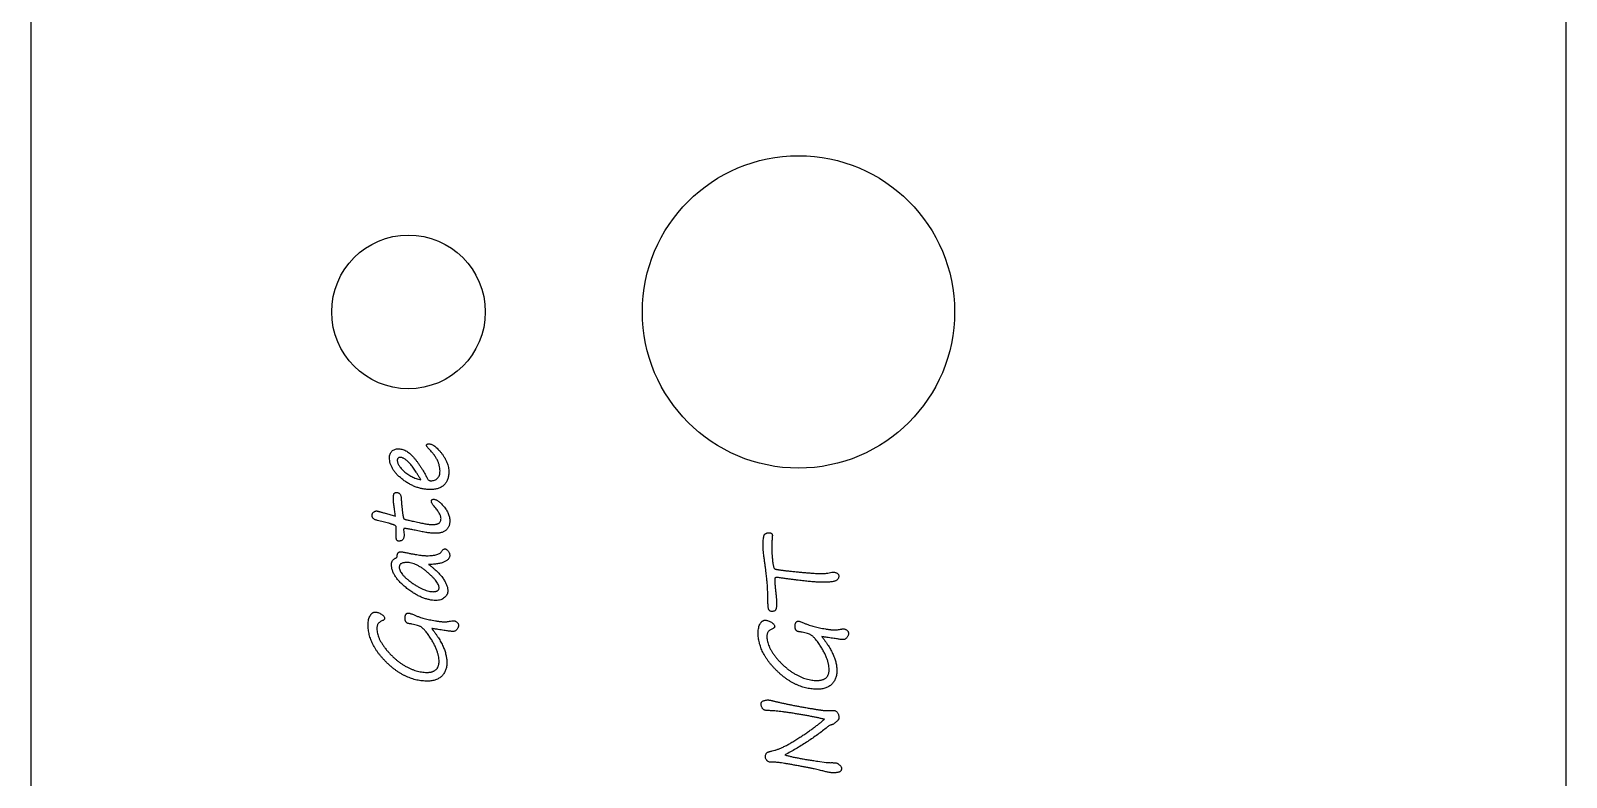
# Model space of a CAD drawing. Extents: x 261 to 321, y 70 to 327.
# Drawn here: x 261.3 to 321.3, y 160 to 189.1 of the extents above; entities that cross this region are included whole.
import ezdxf

# ---------------------------------------------------------------- set-up
doc = ezdxf.new("R2010")
doc.units = 0
doc.header["$LTSCALE"] = 2
doc.layers.get('0').update_dxf_attribs({"linetype": 'CONTINUOUS'})

msp = doc.modelspace()

# ---------------------------------------------------------------- linework, layer by layer
at = {"color": 7, "linetype": 'CONTINUOUS'}
for p, q in [((261.25, 320.199), (261.25, 76.199)), ((321.25, 76.199), (321.25, 320.199)), ((275.061, 170.289), (275.498, 170.163)), ((275.535, 169.308), (275.535, 169.719)), ((275.821, 169.638), (275.839, 169.437)), ((290.281, 160.557), (290.171, 160.555)), ((292.003, 160.596), (292.337, 160.546))]:
    msp.add_line(p, q, dxfattribs=at)
for centre, radius in [((291.25, 178.139), 6.1), ((276.01, 178.139), 3)]:
    msp.add_circle(centre, radius, dxfattribs=at)
for points, knots in [([(276.713, 172.924), (276.714, 172.933), (276.716, 172.952), (276.739, 172.975), (276.773, 172.986), (276.799, 172.987), (276.814, 172.988)], [0, 0, 0, 0, 0.213642, 0.420293, 0.671016, 1, 1, 1, 1]), ([(276.777, 172.823), (276.768, 172.833), (276.75, 172.852), (276.73, 172.879), (276.716, 172.902), (276.714, 172.917), (276.713, 172.924)], [0, 0, 0, 0, 0.345958, 0.625597, 0.839863, 1, 1, 1, 1]), ([(277.244, 171.931), (277.243, 171.968), (277.24, 172.042), (277.217, 172.153), (277.18, 172.264), (277.128, 172.376), (277.062, 172.488), (276.981, 172.6), (276.886, 172.714), (276.814, 172.786), (276.777, 172.823)], [0, 0, 0, 0, 0.106372, 0.214623, 0.327663, 0.446284, 0.571263, 0.704865, 0.847828, 1, 1, 1, 1]), ([(276.814, 172.988), (276.831, 172.986), (276.867, 172.983), (276.923, 172.966), (276.98, 172.936), (277.04, 172.896), (277.102, 172.845), (277.167, 172.782), (277.234, 172.708), (277.302, 172.625), (277.368, 172.536), (277.426, 172.444), (277.475, 172.352), (277.516, 172.259), (277.547, 172.164), (277.57, 172.07), (277.583, 171.974), (277.585, 171.91), (277.586, 171.877)], [0, 0, 0, 0, 0.036082, 0.075706, 0.119929, 0.169868, 0.22579, 0.288149, 0.357272, 0.433662, 0.512032, 0.587022, 0.65983, 0.730325, 0.79886, 0.866217, 0.93317, 1, 1, 1, 1]), ([(275.27, 172.452), (275.271, 172.477), (275.272, 172.524), (275.292, 172.591), (275.322, 172.651), (275.365, 172.702), (275.417, 172.744), (275.474, 172.775), (275.537, 172.795), (275.58, 172.797), (275.603, 172.798)], [0, 0, 0, 0, 0.136797, 0.263482, 0.386931, 0.512114, 0.636593, 0.756117, 0.875353, 1, 1, 1, 1]), ([(276.868, 171.203), (276.821, 171.204), (276.727, 171.206), (276.586, 171.225), (276.448, 171.256), (276.311, 171.299), (276.176, 171.355), (276.042, 171.423), (275.911, 171.502), (275.784, 171.593), (275.665, 171.69), (275.56, 171.792), (275.471, 171.896), (275.398, 172.002), (275.34, 172.111), (275.299, 172.223), (275.275, 172.337), (275.271, 172.414), (275.27, 172.452)], [0, 0, 0, 0, 0.064196, 0.127808, 0.191876, 0.256554, 0.322388, 0.389839, 0.459199, 0.530984, 0.601528, 0.667383, 0.729064, 0.787198, 0.842294, 0.895694, 0.947801, 1, 1, 1, 1]), ([(275.693, 172.456), (275.683, 172.456), (275.666, 172.455), (275.641, 172.45), (275.62, 172.441), (275.602, 172.429), (275.589, 172.412), (275.58, 172.392), (275.574, 172.369), (275.574, 172.353), (275.573, 172.344)], [0, 0, 0, 0, 0.149039, 0.281878, 0.39948, 0.510963, 0.62118, 0.733021, 0.860434, 1, 1, 1, 1]), ([(275.573, 172.344), (275.574, 172.328), (275.576, 172.294), (275.589, 172.244), (275.611, 172.192), (275.641, 172.139), (275.678, 172.084), (275.725, 172.028), (275.779, 171.971), (275.841, 171.912), (275.909, 171.855), (275.982, 171.802), (276.059, 171.753), (276.138, 171.708), (276.222, 171.669), (276.31, 171.633), (276.401, 171.602), (276.464, 171.585), (276.496, 171.577)], [0, 0, 0, 0, 0.038639, 0.079291, 0.122884, 0.171222, 0.223573, 0.280922, 0.343368, 0.411786, 0.48278, 0.553959, 0.625726, 0.697823, 0.771116, 0.846096, 0.921965, 1, 1, 1, 1]), ([(275.603, 172.798), (275.628, 172.797), (275.679, 172.795), (275.755, 172.779), (275.831, 172.755), (275.905, 172.721), (275.978, 172.676), (276.05, 172.622), (276.122, 172.558), (276.192, 172.485), (276.261, 172.403), (276.332, 172.316), (276.401, 172.221), (276.47, 172.12), (276.539, 172.013), (276.608, 171.899), (276.676, 171.778), (276.719, 171.694), (276.742, 171.652)], [0, 0, 0, 0, 0.045436, 0.090939, 0.13752, 0.185496, 0.235959, 0.289464, 0.345984, 0.406149, 0.469712, 0.536253, 0.605651, 0.678001, 0.753577, 0.832436, 0.914761, 1, 1, 1, 1]), ([(276.496, 171.577), (276.475, 171.612), (276.435, 171.681), (276.375, 171.781), (276.317, 171.874), (276.26, 171.96), (276.204, 172.039), (276.15, 172.111), (276.098, 172.176), (276.047, 172.235), (275.997, 172.286), (275.95, 172.332), (275.903, 172.37), (275.858, 172.4), (275.815, 172.425), (275.773, 172.443), (275.732, 172.454), (275.706, 172.455), (275.693, 172.456)], [0, 0, 0, 0, 0.100175, 0.195028, 0.284842, 0.368587, 0.447792, 0.521053, 0.589218, 0.652674, 0.710846, 0.764241, 0.812758, 0.857318, 0.897832, 0.934496, 0.968413, 1, 1, 1, 1]), ([(276.742, 171.652), (276.751, 171.636), (276.767, 171.606), (276.801, 171.571), (276.839, 171.548), (276.867, 171.546), (276.881, 171.545)], [0, 0, 0, 0, 0.2962298, 0.5522966, 0.776091, 1, 1, 1, 1]), ([(277.586, 171.877), (277.586, 171.851), (277.585, 171.8), (277.576, 171.726), (277.561, 171.656), (277.54, 171.591), (277.513, 171.531), (277.481, 171.475), (277.442, 171.424), (277.398, 171.377), (277.348, 171.337), (277.293, 171.3), (277.234, 171.27), (277.17, 171.245), (277.101, 171.227), (277.027, 171.213), (276.949, 171.205), (276.896, 171.203), (276.868, 171.203)], [0, 0, 0, 0, 0.069986, 0.136688, 0.200076, 0.26073, 0.319313, 0.37629, 0.433405, 0.490735, 0.548329, 0.60608, 0.665554, 0.726455, 0.790209, 0.856507, 0.926308, 1, 1, 1, 1]), ([(276.881, 171.545), (276.907, 171.546), (276.957, 171.547), (277.029, 171.567), (277.092, 171.597), (277.147, 171.641), (277.192, 171.696), (277.222, 171.765), (277.242, 171.844), (277.243, 171.901), (277.244, 171.931)], [0, 0, 0, 0, 0.130412, 0.250605, 0.365602, 0.479146, 0.595461, 0.71711, 0.850916, 1, 1, 1, 1]), ([(275.422, 170.855), (275.422, 170.878), (275.422, 170.92), (275.427, 170.976), (275.435, 171.018), (275.447, 171.048), (275.466, 171.068), (275.489, 171.08), (275.517, 171.088), (275.538, 171.089), (275.549, 171.089)], [0, 0, 0, 0, 0.2251427, 0.4067941, 0.5422316, 0.6395051, 0.7184457, 0.8019646, 0.893919, 1, 1, 1, 1]), ([(275.549, 171.089), (275.561, 171.088), (275.586, 171.087), (275.621, 171.076), (275.651, 171.058), (275.676, 171.032), (275.696, 170.999), (275.71, 170.96), (275.721, 170.913), (275.724, 170.879), (275.725, 170.862)], [0, 0, 0, 0, 0.119887, 0.22792, 0.333442, 0.442531, 0.558761, 0.686667, 0.833688, 1, 1, 1, 1]), ([(275.448, 170.553), (275.444, 170.582), (275.436, 170.637), (275.428, 170.717), (275.423, 170.788), (275.422, 170.834), (275.422, 170.855)], [0, 0, 0, 0, 0.289915, 0.551492, 0.788677, 1, 1, 1, 1]), ([(275.498, 170.163), (275.491, 170.23), (275.477, 170.36), (275.457, 170.49), (275.448, 170.553)], [0, 0, 0, 0, 0.515682, 1, 1, 1, 1]), ([(275.725, 170.862), (275.729, 170.814), (275.735, 170.72), (275.747, 170.583), (275.759, 170.452), (275.773, 170.347), (275.783, 170.269), (275.79, 170.218), (275.799, 170.174), (275.805, 170.138), (275.811, 170.108), (275.818, 170.086), (275.823, 170.07), (275.83, 170.058), (275.847, 170.053), (275.872, 170.043), (275.912, 170.033), (275.965, 170.019), (276.033, 170.002), (276.114, 169.984), (276.208, 169.961), (276.313, 169.938), (276.419, 169.914), (276.519, 169.894), (276.609, 169.877), (276.689, 169.861), (276.759, 169.85), (276.819, 169.842), (276.868, 169.837), (276.898, 169.836), (276.911, 169.836)], [0, 0, 0, 0, 0.074763, 0.146514, 0.215549, 0.281645, 0.31193, 0.338845, 0.36179, 0.381276, 0.396817, 0.409059, 0.417679, 0.422829, 0.430027, 0.44412, 0.465671, 0.494416, 0.530442, 0.573978, 0.624496, 0.682529, 0.741469, 0.794877, 0.842458, 0.884944, 0.92193, 0.953442, 0.979246, 1, 1, 1, 1]), ([(276.903, 170.736), (276.903, 170.749), (276.905, 170.773), (276.925, 170.804), (276.959, 170.821), (276.984, 170.822), (276.998, 170.823)], [0, 0, 0, 0, 0.26122, 0.482684, 0.715392, 1, 1, 1, 1]), ([(277.013, 170.552), (276.997, 170.571), (276.967, 170.604), (276.932, 170.654), (276.908, 170.697), (276.904, 170.724), (276.903, 170.736)], [0, 0, 0, 0, 0.3398542, 0.6154996, 0.8334314, 1, 1, 1, 1]), ([(276.998, 170.823), (277.011, 170.822), (277.039, 170.82), (277.081, 170.806), (277.126, 170.784), (277.173, 170.753), (277.223, 170.714), (277.275, 170.666), (277.33, 170.609), (277.387, 170.546), (277.442, 170.478), (277.49, 170.408), (277.532, 170.338), (277.565, 170.267), (277.592, 170.195), (277.61, 170.123), (277.622, 170.051), (277.623, 170.002), (277.624, 169.978)], [0, 0, 0, 0, 0.035236, 0.074191, 0.11859, 0.168511, 0.224899, 0.288787, 0.359367, 0.437184, 0.516863, 0.592848, 0.665418, 0.735948, 0.803803, 0.869602, 0.935152, 1, 1, 1, 1]), ([(277.282, 170.07), (277.281, 170.085), (277.28, 170.118), (277.266, 170.168), (277.244, 170.221), (277.215, 170.28), (277.176, 170.342), (277.13, 170.409), (277.074, 170.48), (277.034, 170.527), (277.013, 170.552)], [0, 0, 0, 0, 0.081637, 0.172035, 0.275365, 0.391053, 0.52089, 0.665867, 0.825335, 1, 1, 1, 1]), ([(274.586, 170.185), (274.587, 170.199), (274.588, 170.225), (274.6, 170.262), (274.62, 170.294), (274.648, 170.32), (274.678, 170.34), (274.707, 170.356), (274.736, 170.365), (274.756, 170.367), (274.765, 170.367)], [0, 0, 0, 0, 0.146324, 0.279107, 0.410831, 0.545131, 0.677377, 0.796277, 0.902377, 1, 1, 1, 1]), ([(274.8, 169.996), (274.783, 170.001), (274.752, 170.009), (274.708, 170.025), (274.671, 170.044), (274.64, 170.066), (274.616, 170.091), (274.599, 170.12), (274.588, 170.152), (274.587, 170.174), (274.586, 170.185)], [0, 0, 0, 0, 0.168311, 0.31708, 0.451327, 0.57176, 0.681311, 0.78588, 0.890449, 1, 1, 1, 1]), ([(274.765, 170.367), (274.768, 170.367), (274.778, 170.366), (274.797, 170.362), (274.823, 170.355), (274.856, 170.348), (274.897, 170.335), (274.945, 170.323), (275.001, 170.307), (275.04, 170.295), (275.061, 170.289)], [0, 0, 0, 0, 0.0369175, 0.0979321, 0.1836988, 0.2971165, 0.4335492, 0.5976057, 0.7865911, 1, 1, 1, 1]), ([(275.535, 169.719), (275.535, 169.726), (275.534, 169.739), (275.527, 169.759), (275.513, 169.777), (275.5, 169.792), (275.483, 169.803), (275.465, 169.812), (275.441, 169.822), (275.411, 169.834), (275.375, 169.845), (275.334, 169.858), (275.288, 169.873), (275.182, 169.902), (275.019, 169.946), (274.873, 169.98), (274.8, 169.996)], [0, 0, 0, 0, 0.024957, 0.050556, 0.077252, 0.10612, 0.124519, 0.149952, 0.181929, 0.220922, 0.267029, 0.319826, 0.380018, 0.446709, 0.725746, 1, 1, 1, 1]), ([(276.911, 169.836), (276.929, 169.836), (276.963, 169.837), (277.012, 169.839), (277.056, 169.843), (277.096, 169.85), (277.131, 169.857), (277.161, 169.868), (277.187, 169.879), (277.215, 169.897), (277.242, 169.926), (277.266, 169.968), (277.28, 170.017), (277.281, 170.052), (277.282, 170.07)], [0, 0, 0, 0, 0.105852, 0.202386, 0.291075, 0.369751, 0.44079, 0.502887, 0.55865, 0.607896, 0.70019, 0.792365, 0.890243, 1, 1, 1, 1]), ([(277.624, 169.978), (277.624, 169.959), (277.623, 169.921), (277.616, 169.865), (277.604, 169.814), (277.588, 169.767), (277.568, 169.723), (277.542, 169.683), (277.513, 169.646), (277.478, 169.614), (277.439, 169.585), (277.395, 169.561), (277.346, 169.54), (277.294, 169.523), (277.236, 169.51), (277.174, 169.501), (277.108, 169.495), (277.062, 169.494), (277.038, 169.494)], [0, 0, 0, 0, 0.067581, 0.13078, 0.191004, 0.248595, 0.303522, 0.357824, 0.411622, 0.465675, 0.521339, 0.578447, 0.638632, 0.702479, 0.769656, 0.841427, 0.918125, 1, 1, 1, 1]), ([(275.646, 169.19), (275.637, 169.19), (275.621, 169.191), (275.598, 169.196), (275.579, 169.206), (275.563, 169.219), (275.55, 169.236), (275.542, 169.257), (275.536, 169.281), (275.536, 169.298), (275.535, 169.308)], [0, 0, 0, 0, 0.141778, 0.264192, 0.379207, 0.488697, 0.598659, 0.716864, 0.851807, 1, 1, 1, 1]), ([(275.839, 169.437), (275.839, 169.418), (275.838, 169.381), (275.829, 169.331), (275.814, 169.288), (275.793, 169.251), (275.765, 169.224), (275.731, 169.203), (275.69, 169.193), (275.661, 169.191), (275.646, 169.19)], [0, 0, 0, 0, 0.1610846, 0.3042322, 0.4296301, 0.5434012, 0.6501244, 0.7579246, 0.8734232, 1, 1, 1, 1]), ([(275.852, 169.684), (275.847, 169.683), (275.838, 169.682), (275.827, 169.672), (275.822, 169.656), (275.821, 169.644), (275.821, 169.638)], [0, 0, 0, 0, 0.222352, 0.423195, 0.677559, 1, 1, 1, 1]), ([(276.382, 169.59), (276.347, 169.597), (276.281, 169.611), (276.187, 169.63), (276.104, 169.646), (276.032, 169.66), (275.972, 169.67), (275.922, 169.677), (275.883, 169.683), (275.861, 169.684), (275.852, 169.684)], [0, 0, 0, 0, 0.199022, 0.376452, 0.533379, 0.668939, 0.782752, 0.876143, 0.948224, 1, 1, 1, 1]), ([(277.038, 169.494), (277.019, 169.494), (276.979, 169.495), (276.915, 169.5), (276.844, 169.508), (276.765, 169.518), (276.68, 169.531), (276.587, 169.548), (276.487, 169.568), (276.418, 169.582), (276.382, 169.59)], [0, 0, 0, 0, 0.0849776, 0.1817382, 0.2896525, 0.40876, 0.5389978, 0.6806992, 0.8346481, 1, 1, 1, 1]), ([(289.864, 169.062), (289.865, 169.099), (289.866, 169.171), (289.876, 169.259), (289.885, 169.324), (289.893, 169.364), (289.899, 169.397), (289.906, 169.424), (289.917, 169.445), (289.933, 169.464), (289.956, 169.48), (289.983, 169.494), (290.011, 169.504), (290.036, 169.513), (290.059, 169.518), (290.072, 169.519), (290.078, 169.519)], [0, 0, 0, 0, 0.194533, 0.38066, 0.465798, 0.537782, 0.596101, 0.641517, 0.681042, 0.72311, 0.770734, 0.825605, 0.880249, 0.928258, 0.967617, 1, 1, 1, 1]), ([(290.078, 169.519), (290.09, 169.519), (290.112, 169.518), (290.143, 169.513), (290.169, 169.506), (290.19, 169.495), (290.208, 169.481), (290.219, 169.463), (290.227, 169.442), (290.227, 169.427), (290.228, 169.419)], [0, 0, 0, 0, 0.171863, 0.322045, 0.455518, 0.570016, 0.677301, 0.778161, 0.883053, 1, 1, 1, 1]), ([(290.215, 169.239), (290.214, 169.217), (290.211, 169.172), (290.208, 169.098), (290.206, 169.014), (290.206, 168.955), (290.206, 168.924)], [0, 0, 0, 0, 0.201799, 0.43535, 0.700764, 1, 1, 1, 1]), ([(290.228, 169.419), (290.228, 169.407), (290.228, 169.381), (290.225, 169.339), (290.221, 169.291), (290.217, 169.257), (290.215, 169.239)], [0, 0, 0, 0, 0.200114, 0.433372, 0.700053, 1, 1, 1, 1]), ([(275.517, 168.53), (275.525, 168.535), (275.541, 168.543), (275.56, 168.563), (275.572, 168.586), (275.573, 168.603), (275.573, 168.612)], [0, 0, 0, 0, 0.273867, 0.515582, 0.75118, 1, 1, 1, 1]), ([(275.573, 168.612), (275.574, 168.625), (275.574, 168.648), (275.58, 168.681), (275.59, 168.71), (275.604, 168.733), (275.623, 168.751), (275.645, 168.764), (275.671, 168.771), (275.691, 168.772), (275.7, 168.772)], [0, 0, 0, 0, 0.160348, 0.302469, 0.429534, 0.543798, 0.649877, 0.755835, 0.872477, 1, 1, 1, 1]), ([(275.7, 168.772), (275.712, 168.772), (275.737, 168.772), (275.778, 168.766), (275.824, 168.76), (275.857, 168.752), (275.874, 168.749)], [0, 0, 0, 0, 0.195906, 0.430388, 0.696789, 1, 1, 1, 1]), ([(275.874, 168.749), (275.923, 168.738), (276.016, 168.719), (276.15, 168.694), (276.273, 168.67), (276.384, 168.653), (276.485, 168.638), (276.575, 168.629), (276.653, 168.621), (276.702, 168.621), (276.725, 168.621)], [0, 0, 0, 0, 0.172448, 0.330978, 0.476005, 0.607195, 0.725503, 0.830139, 0.921416, 1, 1, 1, 1]), ([(276.725, 168.621), (276.764, 168.621), (276.838, 168.622), (276.944, 168.63), (277.037, 168.644), (277.118, 168.663), (277.187, 168.688), (277.243, 168.718), (277.288, 168.755), (277.308, 168.786), (277.318, 168.8)], [0, 0, 0, 0, 0.182323, 0.346683, 0.491975, 0.6208, 0.732636, 0.831523, 0.918988, 1, 1, 1, 1]), ([(277.624, 168.634), (277.623, 168.621), (277.622, 168.596), (277.611, 168.559), (277.594, 168.524), (277.571, 168.491), (277.54, 168.46), (277.503, 168.431), (277.458, 168.404), (277.408, 168.378), (277.352, 168.354), (277.289, 168.334), (277.221, 168.317), (277.147, 168.303), (277.068, 168.292), (276.983, 168.285), (276.892, 168.28), (276.83, 168.279), (276.798, 168.279)], [0, 0, 0, 0, 0.03905, 0.076934, 0.11606, 0.157019, 0.201266, 0.250126, 0.302543, 0.360688, 0.423307, 0.490354, 0.562403, 0.639129, 0.720662, 0.808497, 0.90157, 1, 1, 1, 1]), ([(277.318, 168.8), (277.326, 168.813), (277.341, 168.837), (277.369, 168.865), (277.401, 168.883), (277.425, 168.885), (277.436, 168.886)], [0, 0, 0, 0, 0.295255, 0.549823, 0.776626, 1, 1, 1, 1]), ([(277.436, 168.886), (277.447, 168.885), (277.469, 168.883), (277.501, 168.865), (277.532, 168.837), (277.562, 168.8), (277.588, 168.759), (277.61, 168.717), (277.621, 168.675), (277.623, 168.647), (277.624, 168.634)], [0, 0, 0, 0, 0.09435, 0.197183, 0.320351, 0.466191, 0.616144, 0.752724, 0.880025, 1, 1, 1, 1]), ([(289.9, 168.586), (289.894, 168.628), (289.884, 168.709), (289.872, 168.829), (289.866, 168.946), (289.865, 169.024), (289.864, 169.062)], [0, 0, 0, 0, 0.260767, 0.514404, 0.759855, 1, 1, 1, 1]), ([(290.206, 168.924), (290.206, 168.888), (290.207, 168.812), (290.213, 168.693), (290.223, 168.564), (290.232, 168.451), (290.242, 168.36), (290.251, 168.3), (290.26, 168.247), (290.273, 168.203), (290.284, 168.165), (290.297, 168.136), (290.312, 168.115), (290.327, 168.103), (290.342, 168.098), (290.358, 168.093), (290.379, 168.089), (290.405, 168.084), (290.436, 168.078), (290.472, 168.073), (290.513, 168.066), (290.559, 168.061), (290.61, 168.053), (290.667, 168.046), (290.728, 168.039), (290.795, 168.032), (290.866, 168.023), (290.943, 168.015), (291.024, 168.006), (291.138, 167.994), (291.279, 167.98), (291.44, 167.965), (291.591, 167.953), (291.729, 167.943), (291.857, 167.934), (291.972, 167.929), (292.077, 167.925), (292.143, 167.925), (292.174, 167.924)], [0, 0, 0, 0, 0.04003, 0.084057, 0.132127, 0.184451, 0.210121, 0.233011, 0.252721, 0.269791, 0.284118, 0.295823, 0.305104, 0.312493, 0.31674, 0.322933, 0.330828, 0.340663, 0.352308, 0.365868, 0.381234, 0.398528, 0.417624, 0.438681, 0.461704, 0.4865, 0.513069, 0.541604, 0.572131, 0.604408, 0.66872, 0.729007, 0.784837, 0.836433, 0.883595, 0.926743, 0.965471, 1, 1, 1, 1]), ([(275.346, 168.28), (275.346, 168.294), (275.348, 168.32), (275.355, 168.359), (275.369, 168.394), (275.388, 168.428), (275.412, 168.458), (275.442, 168.485), (275.477, 168.51), (275.503, 168.523), (275.517, 168.53)], [0, 0, 0, 0, 0.127645, 0.248143, 0.364983, 0.481472, 0.60221, 0.726216, 0.858781, 1, 1, 1, 1]), ([(277.085, 166.874), (277.04, 166.875), (276.95, 166.878), (276.814, 166.902), (276.676, 166.939), (276.535, 166.99), (276.392, 167.057), (276.247, 167.138), (276.099, 167.234), (275.952, 167.342), (275.812, 167.457), (275.689, 167.575), (275.583, 167.691), (275.497, 167.809), (275.43, 167.926), (275.381, 168.044), (275.351, 168.162), (275.348, 168.241), (275.346, 168.28)], [0, 0, 0, 0, 0.0554179, 0.1125216, 0.1718479, 0.2339015, 0.2995551, 0.3687817, 0.4420352, 0.5198107, 0.5966753, 0.6674417, 0.7327037, 0.7930424, 0.8490262, 0.9013256, 0.9514177, 1, 1, 1, 1]), ([(275.937, 168.355), (275.915, 168.354), (275.872, 168.353), (275.813, 168.344), (275.763, 168.331), (275.722, 168.311), (275.689, 168.284), (275.665, 168.251), (275.652, 168.211), (275.65, 168.183), (275.649, 168.169)], [0, 0, 0, 0, 0.174836, 0.326738, 0.460592, 0.577077, 0.68262, 0.78379, 0.887481, 1, 1, 1, 1]), ([(275.649, 168.169), (275.651, 168.147), (275.654, 168.1), (275.68, 168.03), (275.72, 167.957), (275.775, 167.882), (275.846, 167.805), (275.932, 167.726), (276.034, 167.643), (276.148, 167.56), (276.266, 167.481), (276.383, 167.411), (276.495, 167.351), (276.601, 167.302), (276.701, 167.264), (276.797, 167.236), (276.888, 167.219), (276.947, 167.217), (276.975, 167.215)], [0, 0, 0, 0, 0.0388949, 0.0815488, 0.1289303, 0.1827486, 0.2433124, 0.3116546, 0.3874054, 0.4715821, 0.556924, 0.6358438, 0.7093001, 0.7772187, 0.8395573, 0.8973183, 0.9505731, 1, 1, 1, 1]), ([(277.206, 167.366), (277.205, 167.385), (277.201, 167.426), (277.179, 167.489), (277.143, 167.556), (277.094, 167.63), (277.029, 167.707), (276.953, 167.791), (276.861, 167.879), (276.759, 167.97), (276.652, 168.059), (276.543, 168.137), (276.437, 168.204), (276.333, 168.259), (276.231, 168.302), (276.131, 168.331), (276.034, 168.351), (275.969, 168.354), (275.937, 168.355)], [0, 0, 0, 0, 0.033874, 0.072626, 0.117569, 0.169328, 0.22855, 0.295462, 0.370237, 0.453309, 0.537413, 0.616415, 0.690345, 0.759569, 0.824397, 0.885432, 0.94387, 1, 1, 1, 1]), ([(276.798, 168.279), (276.828, 168.256), (276.888, 168.212), (276.972, 168.143), (277.052, 168.076), (277.125, 168.007), (277.193, 167.94), (277.254, 167.872), (277.31, 167.804), (277.36, 167.737), (277.404, 167.671), (277.443, 167.606), (277.475, 167.542), (277.502, 167.48), (277.522, 167.419), (277.537, 167.359), (277.546, 167.301), (277.548, 167.263), (277.548, 167.244)], [0, 0, 0, 0, 0.086048, 0.168546, 0.247932, 0.323633, 0.396113, 0.465185, 0.531612, 0.594912, 0.655262, 0.712316, 0.766199, 0.817557, 0.86632, 0.912661, 0.957232, 1, 1, 1, 1]), ([(290.054, 166.897), (290.053, 166.961), (290.052, 167.087), (290.046, 167.271), (290.036, 167.444), (290.026, 167.584), (290.015, 167.699), (290.005, 167.794), (289.992, 167.9), (289.978, 168.017), (289.961, 168.144), (289.943, 168.282), (289.922, 168.431), (289.907, 168.533), (289.9, 168.586)], [0, 0, 0, 0, 0.113892, 0.222238, 0.324393, 0.420736, 0.470928, 0.527134, 0.590092, 0.65907, 0.734808, 0.816917, 0.9051, 1, 1, 1, 1]), ([(290.394, 167.772), (290.383, 167.772), (290.363, 167.77), (290.336, 167.756), (290.322, 167.729), (290.321, 167.709), (290.32, 167.698)], [0, 0, 0, 0, 0.274361, 0.497867, 0.725639, 1, 1, 1, 1]), ([(290.32, 167.698), (290.32, 167.686), (290.32, 167.662), (290.322, 167.621), (290.325, 167.574), (290.33, 167.519), (290.334, 167.458), (290.341, 167.39), (290.348, 167.314), (290.354, 167.262), (290.357, 167.235)], [0, 0, 0, 0, 0.072835, 0.159797, 0.262206, 0.380086, 0.512076, 0.659672, 0.822651, 1, 1, 1, 1]), ([(290.464, 167.764), (290.454, 167.765), (290.437, 167.768), (290.415, 167.769), (290.402, 167.772), (290.396, 167.772), (290.394, 167.772)], [0, 0, 0, 0, 0.4244005, 0.737236, 0.9238801, 1, 1, 1, 1]), ([(292.166, 167.583), (292.147, 167.583), (292.106, 167.583), (292.042, 167.585), (291.971, 167.589), (291.894, 167.594), (291.81, 167.6), (291.72, 167.608), (291.624, 167.617), (291.52, 167.628), (291.411, 167.64), (291.295, 167.653), (291.172, 167.668), (291.043, 167.685), (290.907, 167.702), (290.765, 167.722), (290.617, 167.742), (290.516, 167.756), (290.464, 167.764)], [0, 0, 0, 0, 0.033603, 0.0713864, 0.1126609, 0.1577786, 0.2067699, 0.2596156, 0.316318, 0.3769139, 0.4414102, 0.5093875, 0.5816142, 0.6574071, 0.7373671, 0.8209431, 0.9086846, 1, 1, 1, 1]), ([(292.826, 167.82), (292.825, 167.804), (292.822, 167.771), (292.803, 167.725), (292.77, 167.684), (292.733, 167.653), (292.693, 167.632), (292.65, 167.619), (292.597, 167.608), (292.533, 167.599), (292.457, 167.591), (292.37, 167.586), (292.272, 167.583), (292.203, 167.583), (292.166, 167.583)], [0, 0, 0, 0, 0.0641805, 0.1263898, 0.1924784, 0.265992, 0.310227, 0.367437, 0.4371979, 0.5216479, 0.6195094, 0.7316391, 0.8589452, 1, 1, 1, 1]), ([(292.174, 167.924), (292.202, 167.925), (292.26, 167.926), (292.351, 167.936), (292.448, 167.952), (292.514, 167.967), (292.548, 167.975)], [0, 0, 0, 0, 0.223037, 0.46295, 0.722299, 1, 1, 1, 1]), ([(292.548, 167.975), (292.558, 167.977), (292.574, 167.98), (292.591, 167.982), (292.596, 167.982)], [0, 0, 0, 0, 0.669046, 1, 1, 1, 1]), ([(292.596, 167.982), (292.61, 167.982), (292.639, 167.981), (292.68, 167.972), (292.719, 167.956), (292.755, 167.935), (292.786, 167.912), (292.809, 167.884), (292.824, 167.853), (292.825, 167.831), (292.826, 167.82)], [0, 0, 0, 0, 0.140642, 0.276365, 0.410926, 0.546103, 0.676083, 0.789553, 0.895338, 1, 1, 1, 1]), ([(276.975, 167.215), (276.993, 167.216), (277.027, 167.217), (277.075, 167.223), (277.115, 167.235), (277.149, 167.251), (277.174, 167.273), (277.194, 167.299), (277.204, 167.331), (277.206, 167.354), (277.206, 167.366)], [0, 0, 0, 0, 0.173226, 0.327068, 0.460041, 0.57656, 0.68176, 0.78257, 0.887218, 1, 1, 1, 1]), ([(277.548, 167.244), (277.547, 167.219), (277.543, 167.171), (277.518, 167.101), (277.476, 167.038), (277.419, 166.981), (277.35, 166.933), (277.269, 166.898), (277.18, 166.878), (277.117, 166.875), (277.085, 166.874)], [0, 0, 0, 0, 0.111506, 0.220629, 0.333307, 0.456233, 0.58441, 0.715103, 0.851885, 1, 1, 1, 1]), ([(290.22, 166.443), (290.205, 166.444), (290.178, 166.445), (290.141, 166.457), (290.111, 166.478), (290.092, 166.503), (290.082, 166.531), (290.076, 166.559), (290.07, 166.596), (290.065, 166.64), (290.061, 166.693), (290.058, 166.754), (290.056, 166.823), (290.055, 166.871), (290.054, 166.897)], [0, 0, 0, 0, 0.080101, 0.149182, 0.213431, 0.278318, 0.318077, 0.372119, 0.440715, 0.523222, 0.619646, 0.732281, 0.85906, 1, 1, 1, 1]), ([(290.357, 167.235), (290.36, 167.207), (290.365, 167.155), (290.374, 167.078), (290.38, 167.009), (290.386, 166.945), (290.39, 166.887), (290.393, 166.835), (290.395, 166.79), (290.396, 166.761), (290.396, 166.748)], [0, 0, 0, 0, 0.169873, 0.326328, 0.470326, 0.600904, 0.720283, 0.826167, 0.919797, 1, 1, 1, 1]), ([(274.434, 165.92), (274.435, 165.956), (274.436, 166.024), (274.452, 166.121), (274.476, 166.207), (274.506, 166.27), (274.533, 166.314), (274.556, 166.341), (274.579, 166.365), (274.603, 166.385), (274.63, 166.399), (274.657, 166.41), (274.686, 166.416), (274.706, 166.417), (274.715, 166.418)], [0, 0, 0, 0, 0.170634, 0.32516, 0.465265, 0.594595, 0.655201, 0.7108, 0.763415, 0.812398, 0.86006, 0.906582, 0.952759, 1, 1, 1, 1]), ([(274.715, 166.418), (274.734, 166.417), (274.772, 166.414), (274.83, 166.398), (274.89, 166.371), (274.95, 166.336), (275.005, 166.298), (275.047, 166.257), (275.074, 166.216), (275.078, 166.187), (275.08, 166.174)], [0, 0, 0, 0, 0.117487, 0.245122, 0.385142, 0.54058, 0.689809, 0.81383, 0.913006, 1, 1, 1, 1]), ([(275.877, 166.178), (275.877, 166.194), (275.878, 166.223), (275.884, 166.265), (275.893, 166.3), (275.906, 166.329), (275.925, 166.352), (275.947, 166.369), (275.973, 166.379), (275.991, 166.38), (276.001, 166.38)], [0, 0, 0, 0, 0.177521, 0.332124, 0.46768, 0.585706, 0.691332, 0.791118, 0.89078, 1, 1, 1, 1]), ([(276.001, 166.38), (276.013, 166.379), (276.039, 166.377), (276.084, 166.363), (276.14, 166.345), (276.18, 166.328), (276.202, 166.318)], [0, 0, 0, 0, 0.161309, 0.379767, 0.659233, 1, 1, 1, 1]), ([(276.202, 166.318), (276.239, 166.302), (276.312, 166.271), (276.421, 166.231), (276.524, 166.195), (276.624, 166.167), (276.725, 166.142), (276.831, 166.12), (276.945, 166.098), (277.044, 166.081), (277.123, 166.068), (277.179, 166.061), (277.23, 166.053), (277.277, 166.049), (277.32, 166.043), (277.357, 166.041), (277.391, 166.039), (277.411, 166.038), (277.421, 166.038)], [0, 0, 0, 0, 0.097707, 0.18938, 0.276072, 0.356569, 0.437706, 0.524047, 0.616307, 0.714434, 0.76315, 0.807925, 0.848897, 0.886413, 0.920595, 0.950414, 0.976875, 1, 1, 1, 1]), ([(290.325, 166.465), (290.309, 166.459), (290.275, 166.445), (290.239, 166.444), (290.22, 166.443)], [0, 0, 0, 0, 0.465258, 1, 1, 1, 1]), ([(290.396, 166.748), (290.395, 166.731), (290.395, 166.698), (290.392, 166.65), (290.386, 166.607), (290.379, 166.569), (290.369, 166.536), (290.357, 166.508), (290.343, 166.484), (290.33, 166.471), (290.325, 166.465)], [0, 0, 0, 0, 0.174738, 0.333859, 0.478161, 0.60586, 0.722037, 0.823435, 0.917074, 1, 1, 1, 1]), ([(276.757, 163.722), (276.721, 163.722), (276.651, 163.724), (276.546, 163.732), (276.442, 163.746), (276.339, 163.765), (276.236, 163.791), (276.135, 163.822), (276.034, 163.858), (275.935, 163.9), (275.836, 163.948), (275.738, 164.001), (275.641, 164.06), (275.544, 164.124), (275.45, 164.194), (275.355, 164.269), (275.262, 164.351), (275.17, 164.437), (275.082, 164.526), (274.998, 164.616), (274.92, 164.706), (274.848, 164.797), (274.782, 164.888), (274.722, 164.98), (274.667, 165.072), (274.618, 165.165), (274.575, 165.258), (274.537, 165.351), (274.505, 165.445), (274.48, 165.539), (274.46, 165.634), (274.444, 165.729), (274.436, 165.824), (274.435, 165.888), (274.434, 165.92)], [0, 0, 0, 0, 0.0302954, 0.0605028, 0.0905319, 0.1206625, 0.1508257, 0.1812336, 0.2118015, 0.2428313, 0.2743351, 0.3060805, 0.3386718, 0.3717964, 0.4056197, 0.4402405, 0.4756908, 0.5120418, 0.5482526, 0.5835258, 0.6176646, 0.6508512, 0.683148, 0.7147161, 0.7453818, 0.7754451, 0.8046761, 0.833457, 0.8618644, 0.8898872, 0.9175497, 0.945101, 0.9725956, 1, 1, 1, 1]), ([(275, 166.087), (274.98, 166.078), (274.943, 166.061), (274.894, 166.031), (274.854, 166.001), (274.824, 165.968), (274.801, 165.929), (274.787, 165.882), (274.777, 165.827), (274.776, 165.787), (274.776, 165.766)], [0, 0, 0, 0, 0.1527796, 0.2872434, 0.4048816, 0.5069706, 0.6073461, 0.7206902, 0.8514289, 1, 1, 1, 1]), ([(274.776, 165.766), (274.777, 165.737), (274.779, 165.677), (274.796, 165.586), (274.822, 165.493), (274.86, 165.397), (274.908, 165.299), (274.966, 165.198), (275.035, 165.094), (275.113, 164.989), (275.198, 164.886), (275.287, 164.787), (275.379, 164.694), (275.474, 164.606), (275.573, 164.524), (275.673, 164.447), (275.778, 164.377), (275.885, 164.312), (275.993, 164.254), (276.101, 164.203), (276.208, 164.16), (276.314, 164.125), (276.42, 164.098), (276.524, 164.078), (276.628, 164.066), (276.697, 164.064), (276.731, 164.064)], [0, 0, 0, 0, 0.031576, 0.064452, 0.099175, 0.135915, 0.174966, 0.216753, 0.261347, 0.308837, 0.3574, 0.405203, 0.452186, 0.498601, 0.544573, 0.590018, 0.635262, 0.680368, 0.724575, 0.767352, 0.808637, 0.848774, 0.88772, 0.925853, 0.963128, 1, 1, 1, 1]), ([(275.08, 166.174), (275.079, 166.165), (275.077, 166.147), (275.059, 166.124), (275.034, 166.103), (275.012, 166.093), (275, 166.087)], [0, 0, 0, 0, 0.203926, 0.423537, 0.684302, 1, 1, 1, 1]), ([(276.021, 165.969), (276.01, 165.971), (275.988, 165.975), (275.958, 165.989), (275.933, 166.007), (275.912, 166.032), (275.896, 166.061), (275.885, 166.095), (275.879, 166.135), (275.878, 166.163), (275.877, 166.178)], [0, 0, 0, 0, 0.123482, 0.236928, 0.345942, 0.456823, 0.573142, 0.700045, 0.841367, 1, 1, 1, 1]), ([(277.206, 164.496), (277.205, 164.53), (277.202, 164.602), (277.183, 164.713), (277.15, 164.832), (277.106, 164.958), (277.05, 165.09), (276.979, 165.227), (276.896, 165.368), (276.818, 165.486), (276.752, 165.579), (276.703, 165.642), (276.657, 165.699), (276.611, 165.748), (276.567, 165.789), (276.524, 165.823), (276.483, 165.85), (276.429, 165.877), (276.354, 165.902), (276.256, 165.929), (276.144, 165.952), (276.064, 165.963), (276.021, 165.969)], [0, 0, 0, 0, 0.050352, 0.105096, 0.164646, 0.229768, 0.299772, 0.374429, 0.454029, 0.539096, 0.581331, 0.620035, 0.655718, 0.688205, 0.717425, 0.743947, 0.767738, 0.789049, 0.832624, 0.882017, 0.937751, 1, 1, 1, 1]), ([(276.919, 165.776), (276.943, 165.746), (276.991, 165.686), (277.057, 165.596), (277.119, 165.507), (277.178, 165.42), (277.23, 165.333), (277.28, 165.247), (277.323, 165.163), (277.363, 165.079), (277.397, 164.997), (277.428, 164.915), (277.453, 164.835), (277.474, 164.756), (277.49, 164.678), (277.501, 164.602), (277.509, 164.526), (277.51, 164.476), (277.51, 164.451)], [0, 0, 0, 0, 0.078631, 0.154112, 0.227624, 0.29889, 0.36754, 0.434071, 0.498716, 0.560857, 0.621328, 0.680019, 0.736903, 0.792119, 0.84582, 0.898171, 0.949387, 1, 1, 1, 1]), ([(277.171, 165.74), (277.145, 165.744), (277.098, 165.752), (277.031, 165.761), (276.972, 165.77), (276.936, 165.774), (276.919, 165.776)], [0, 0, 0, 0, 0.302512, 0.569003, 0.802472, 1, 1, 1, 1]), ([(277.749, 165.658), (277.741, 165.659), (277.721, 165.66), (277.684, 165.665), (277.632, 165.67), (277.567, 165.68), (277.488, 165.691), (277.394, 165.706), (277.287, 165.722), (277.211, 165.734), (277.171, 165.74)], [0, 0, 0, 0, 0.0396867, 0.1041059, 0.1920943, 0.3050607, 0.4426034, 0.6040118, 0.7901452, 1, 1, 1, 1]), ([(277.421, 166.038), (277.439, 166.039), (277.478, 166.04), (277.542, 166.047), (277.617, 166.059), (277.671, 166.069), (277.699, 166.074)], [0, 0, 0, 0, 0.188132, 0.417378, 0.686462, 1, 1, 1, 1]), ([(277.699, 166.074), (277.711, 166.076), (277.732, 166.08), (277.754, 166.08), (277.764, 166.08)], [0, 0, 0, 0, 0.548347, 1, 1, 1, 1]), ([(277.966, 165.902), (277.965, 165.888), (277.963, 165.86), (277.95, 165.818), (277.928, 165.777), (277.899, 165.738), (277.866, 165.703), (277.829, 165.678), (277.79, 165.661), (277.762, 165.659), (277.749, 165.658)], [0, 0, 0, 0, 0.117253, 0.237466, 0.367183, 0.507861, 0.645758, 0.769197, 0.88588, 1, 1, 1, 1]), ([(277.764, 166.08), (277.775, 166.08), (277.799, 166.079), (277.833, 166.068), (277.867, 166.052), (277.9, 166.03), (277.929, 166.003), (277.95, 165.973), (277.964, 165.939), (277.965, 165.915), (277.966, 165.902)], [0, 0, 0, 0, 0.118687, 0.237914, 0.364337, 0.49999, 0.634706, 0.757044, 0.876926, 1, 1, 1, 1]), ([(289.674, 165.604), (289.675, 165.64), (289.676, 165.708), (289.692, 165.805), (289.716, 165.891), (289.746, 165.954), (289.773, 165.997), (289.796, 166.025), (289.819, 166.049), (289.843, 166.068), (289.87, 166.083), (289.897, 166.094), (289.926, 166.1), (289.946, 166.101), (289.955, 166.102)], [0, 0, 0, 0, 0.170634, 0.32516, 0.465265, 0.594595, 0.655201, 0.7108, 0.763415, 0.812398, 0.86006, 0.906582, 0.952759, 1, 1, 1, 1]), ([(291.997, 163.405), (291.961, 163.406), (291.891, 163.407), (291.786, 163.416), (291.682, 163.429), (291.579, 163.449), (291.476, 163.475), (291.375, 163.505), (291.274, 163.542), (291.175, 163.584), (291.076, 163.631), (290.978, 163.685), (290.881, 163.743), (290.784, 163.807), (290.69, 163.878), (290.595, 163.953), (290.502, 164.035), (290.41, 164.12), (290.322, 164.209), (290.238, 164.299), (290.16, 164.389), (290.088, 164.48), (290.022, 164.572), (289.962, 164.664), (289.907, 164.756), (289.858, 164.848), (289.815, 164.941), (289.777, 165.035), (289.745, 165.128), (289.72, 165.223), (289.7, 165.317), (289.684, 165.412), (289.676, 165.508), (289.675, 165.572), (289.674, 165.604)], [0, 0, 0, 0, 0.030295, 0.060503, 0.090532, 0.120662, 0.150826, 0.181234, 0.211802, 0.242831, 0.274335, 0.306081, 0.338672, 0.371796, 0.40562, 0.440241, 0.475691, 0.512042, 0.548253, 0.583526, 0.617665, 0.650851, 0.683148, 0.714716, 0.745382, 0.775445, 0.804676, 0.833457, 0.861864, 0.889887, 0.91755, 0.945101, 0.972596, 1, 1, 1, 1]), ([(289.955, 166.102), (289.974, 166.1), (290.012, 166.098), (290.07, 166.081), (290.13, 166.055), (290.19, 166.02), (290.245, 165.981), (290.287, 165.941), (290.314, 165.9), (290.318, 165.871), (290.32, 165.857)], [0, 0, 0, 0, 0.117487, 0.245122, 0.385142, 0.54058, 0.689809, 0.81383, 0.913006, 1, 1, 1, 1]), ([(290.24, 165.771), (290.22, 165.762), (290.183, 165.745), (290.134, 165.715), (290.094, 165.684), (290.064, 165.651), (290.041, 165.612), (290.027, 165.565), (290.017, 165.511), (290.016, 165.471), (290.016, 165.45)], [0, 0, 0, 0, 0.15278, 0.287243, 0.404882, 0.506971, 0.607346, 0.72069, 0.851429, 1, 1, 1, 1]), ([(290.32, 165.857), (290.319, 165.848), (290.317, 165.831), (290.299, 165.807), (290.274, 165.786), (290.252, 165.776), (290.24, 165.771)], [0, 0, 0, 0, 0.203926, 0.423537, 0.684302, 1, 1, 1, 1]), ([(291.117, 165.861), (291.117, 165.877), (291.118, 165.907), (291.124, 165.948), (291.133, 165.983), (291.146, 166.013), (291.165, 166.035), (291.187, 166.052), (291.213, 166.062), (291.231, 166.063), (291.241, 166.064)], [0, 0, 0, 0, 0.177521, 0.332124, 0.46768, 0.585706, 0.691332, 0.791118, 0.89078, 1, 1, 1, 1]), ([(291.261, 165.653), (291.25, 165.655), (291.228, 165.659), (291.198, 165.673), (291.173, 165.691), (291.152, 165.715), (291.136, 165.744), (291.125, 165.779), (291.119, 165.818), (291.118, 165.846), (291.117, 165.861)], [0, 0, 0, 0, 0.123482, 0.236928, 0.345942, 0.456823, 0.573142, 0.700045, 0.841367, 1, 1, 1, 1]), ([(291.241, 166.064), (291.253, 166.063), (291.279, 166.061), (291.324, 166.047), (291.38, 166.029), (291.42, 166.011), (291.442, 166.002)], [0, 0, 0, 0, 0.1613088, 0.3797673, 0.6592332, 1, 1, 1, 1]), ([(292.446, 164.179), (292.445, 164.214), (292.442, 164.285), (292.423, 164.397), (292.39, 164.515), (292.346, 164.641), (292.29, 164.774), (292.219, 164.91), (292.136, 165.052), (292.058, 165.17), (291.992, 165.263), (291.943, 165.326), (291.897, 165.382), (291.851, 165.431), (291.807, 165.473), (291.764, 165.506), (291.723, 165.534), (291.669, 165.561), (291.594, 165.586), (291.496, 165.612), (291.384, 165.635), (291.304, 165.647), (291.261, 165.653)], [0, 0, 0, 0, 0.050352, 0.105096, 0.164646, 0.229768, 0.299772, 0.374429, 0.454029, 0.539096, 0.581331, 0.620035, 0.655718, 0.688205, 0.717425, 0.743947, 0.767738, 0.789049, 0.832624, 0.882017, 0.937751, 1, 1, 1, 1]), ([(291.442, 166.002), (291.479, 165.986), (291.552, 165.954), (291.661, 165.914), (291.764, 165.879), (291.864, 165.85), (291.965, 165.826), (292.071, 165.804), (292.185, 165.781), (292.284, 165.765), (292.363, 165.752), (292.419, 165.745), (292.47, 165.737), (292.517, 165.732), (292.56, 165.727), (292.597, 165.724), (292.631, 165.722), (292.651, 165.722), (292.661, 165.722)], [0, 0, 0, 0, 0.097707, 0.18938, 0.276072, 0.356569, 0.437706, 0.524047, 0.616307, 0.714434, 0.76315, 0.807925, 0.848897, 0.886413, 0.920595, 0.950414, 0.976875, 1, 1, 1, 1]), ([(292.661, 165.722), (292.679, 165.722), (292.718, 165.724), (292.782, 165.731), (292.857, 165.742), (292.911, 165.752), (292.939, 165.758)], [0, 0, 0, 0, 0.188132, 0.417378, 0.686462, 1, 1, 1, 1]), ([(292.939, 165.758), (292.951, 165.76), (292.972, 165.763), (292.994, 165.764), (293.004, 165.764)], [0, 0, 0, 0, 0.548347, 1, 1, 1, 1]), ([(293.004, 165.764), (293.015, 165.763), (293.039, 165.763), (293.073, 165.751), (293.107, 165.735), (293.14, 165.713), (293.169, 165.687), (293.19, 165.656), (293.204, 165.622), (293.205, 165.598), (293.206, 165.586)], [0, 0, 0, 0, 0.118687, 0.237914, 0.364337, 0.49999, 0.634706, 0.757044, 0.876926, 1, 1, 1, 1]), ([(290.016, 165.45), (290.017, 165.421), (290.019, 165.361), (290.036, 165.27), (290.062, 165.177), (290.1, 165.081), (290.148, 164.983), (290.206, 164.882), (290.275, 164.778), (290.353, 164.673), (290.438, 164.57), (290.527, 164.471), (290.619, 164.378), (290.714, 164.289), (290.813, 164.208), (290.913, 164.131), (291.018, 164.06), (291.125, 163.995), (291.233, 163.937), (291.341, 163.887), (291.448, 163.844), (291.554, 163.809), (291.66, 163.781), (291.764, 163.761), (291.868, 163.75), (291.937, 163.748), (291.971, 163.747)], [0, 0, 0, 0, 0.031576, 0.064452, 0.099175, 0.135915, 0.174966, 0.216753, 0.261347, 0.308837, 0.3574, 0.405203, 0.452186, 0.498601, 0.544573, 0.590018, 0.635262, 0.680368, 0.724575, 0.767352, 0.808637, 0.848774, 0.88772, 0.925853, 0.963128, 1, 1, 1, 1]), ([(292.159, 165.46), (292.183, 165.429), (292.231, 165.37), (292.297, 165.28), (292.359, 165.191), (292.418, 165.103), (292.47, 165.016), (292.52, 164.931), (292.563, 164.846), (292.603, 164.763), (292.637, 164.68), (292.668, 164.599), (292.693, 164.519), (292.714, 164.44), (292.73, 164.362), (292.741, 164.285), (292.749, 164.21), (292.75, 164.159), (292.75, 164.135)], [0, 0, 0, 0, 0.078631, 0.154112, 0.227624, 0.29889, 0.36754, 0.434071, 0.498716, 0.560857, 0.621328, 0.680019, 0.736903, 0.792119, 0.84582, 0.898171, 0.949387, 1, 1, 1, 1]), ([(292.411, 165.424), (292.385, 165.428), (292.338, 165.436), (292.271, 165.445), (292.212, 165.454), (292.176, 165.458), (292.159, 165.46)], [0, 0, 0, 0, 0.302512, 0.569003, 0.802472, 1, 1, 1, 1]), ([(292.989, 165.342), (292.981, 165.342), (292.961, 165.343), (292.924, 165.348), (292.872, 165.353), (292.807, 165.364), (292.728, 165.374), (292.634, 165.389), (292.527, 165.406), (292.451, 165.418), (292.411, 165.424)], [0, 0, 0, 0, 0.039687, 0.104106, 0.192094, 0.305061, 0.442603, 0.604012, 0.790145, 1, 1, 1, 1]), ([(293.206, 165.586), (293.205, 165.572), (293.203, 165.544), (293.19, 165.502), (293.168, 165.461), (293.139, 165.422), (293.106, 165.387), (293.069, 165.361), (293.03, 165.345), (293.002, 165.343), (292.989, 165.342)], [0, 0, 0, 0, 0.117253, 0.237466, 0.367183, 0.507861, 0.645758, 0.769197, 0.88588, 1, 1, 1, 1]), ([(276.731, 164.064), (276.75, 164.064), (276.788, 164.065), (276.842, 164.069), (276.892, 164.078), (276.938, 164.09), (276.981, 164.105), (277.021, 164.123), (277.056, 164.145), (277.088, 164.171), (277.116, 164.199), (277.14, 164.232), (277.161, 164.268), (277.177, 164.307), (277.191, 164.349), (277.199, 164.395), (277.206, 164.444), (277.206, 164.478), (277.206, 164.496)], [0, 0, 0, 0, 0.078193, 0.151798, 0.22055, 0.28543, 0.34684, 0.405592, 0.462389, 0.51738, 0.571508, 0.625654, 0.681622, 0.739388, 0.799278, 0.861695, 0.929054, 1, 1, 1, 1]), ([(277.51, 164.451), (277.51, 164.424), (277.509, 164.371), (277.499, 164.293), (277.484, 164.22), (277.462, 164.151), (277.433, 164.086), (277.398, 164.026), (277.358, 163.969), (277.311, 163.918), (277.259, 163.871), (277.201, 163.832), (277.139, 163.797), (277.072, 163.77), (277, 163.748), (276.923, 163.733), (276.841, 163.723), (276.785, 163.722), (276.757, 163.722)], [0, 0, 0, 0, 0.06851, 0.134462, 0.197288, 0.257659, 0.317178, 0.375382, 0.43336, 0.492087, 0.550853, 0.609767, 0.669034, 0.730194, 0.792803, 0.858566, 0.927495, 1, 1, 1, 1]), ([(291.971, 163.747), (291.99, 163.747), (292.028, 163.748), (292.082, 163.753), (292.132, 163.762), (292.178, 163.774), (292.221, 163.788), (292.261, 163.807), (292.296, 163.829), (292.328, 163.854), (292.356, 163.883), (292.38, 163.916), (292.401, 163.951), (292.417, 163.991), (292.431, 164.033), (292.439, 164.079), (292.446, 164.128), (292.446, 164.162), (292.446, 164.179)], [0, 0, 0, 0, 0.078193, 0.151798, 0.22055, 0.28543, 0.34684, 0.405592, 0.462389, 0.51738, 0.571508, 0.625654, 0.681622, 0.739388, 0.799278, 0.861695, 0.929054, 1, 1, 1, 1]), ([(292.75, 164.135), (292.75, 164.107), (292.749, 164.054), (292.739, 163.977), (292.724, 163.903), (292.702, 163.834), (292.673, 163.77), (292.638, 163.709), (292.598, 163.653), (292.551, 163.601), (292.499, 163.555), (292.441, 163.515), (292.379, 163.481), (292.312, 163.453), (292.24, 163.432), (292.163, 163.417), (292.081, 163.407), (292.025, 163.406), (291.997, 163.405)], [0, 0, 0, 0, 0.06851, 0.134462, 0.197288, 0.257659, 0.317178, 0.375382, 0.43336, 0.492087, 0.550853, 0.609767, 0.669034, 0.730194, 0.792803, 0.858566, 0.927495, 1, 1, 1, 1]), ([(289.788, 162.851), (289.789, 162.86), (289.791, 162.879), (289.809, 162.905), (289.834, 162.928), (289.869, 162.949), (289.911, 162.966), (289.957, 162.978), (290.006, 162.987), (290.041, 162.987), (290.059, 162.988)], [0, 0, 0, 0, 0.084354, 0.173596, 0.277144, 0.402013, 0.541266, 0.68546, 0.83724, 1, 1, 1, 1]), ([(290.115, 162.57), (290.093, 162.57), (290.052, 162.57), (289.996, 162.575), (289.952, 162.581), (289.917, 162.591), (289.89, 162.608), (289.866, 162.629), (289.845, 162.657), (289.825, 162.69), (289.809, 162.727), (289.797, 162.767), (289.789, 162.808), (289.789, 162.836), (289.788, 162.851)], [0, 0, 0, 0, 0.134651, 0.244887, 0.333421, 0.400279, 0.458001, 0.520771, 0.589754, 0.668135, 0.749554, 0.832129, 0.914839, 1, 1, 1, 1]), ([(290.059, 162.988), (290.067, 162.987), (290.084, 162.986), (290.112, 162.984), (290.143, 162.978), (290.179, 162.972), (290.219, 162.963), (290.264, 162.953), (290.312, 162.939), (290.345, 162.931), (290.363, 162.926)], [0, 0, 0, 0, 0.07634, 0.164352, 0.268702, 0.386851, 0.517722, 0.664307, 0.824296, 1, 1, 1, 1]), ([(290.363, 162.926), (290.405, 162.916), (290.492, 162.895), (290.625, 162.865), (290.764, 162.835), (290.908, 162.806), (291.059, 162.775), (291.215, 162.746), (291.377, 162.717), (291.514, 162.692), (291.624, 162.673), (291.703, 162.66), (291.777, 162.648), (291.846, 162.636), (291.911, 162.626), (291.972, 162.615), (292.028, 162.608), (292.079, 162.6), (292.127, 162.593), (292.169, 162.587), (292.207, 162.581), (292.241, 162.577), (292.27, 162.574), (292.294, 162.572), (292.314, 162.57), (292.326, 162.57), (292.331, 162.57)], [0, 0, 0, 0, 0.065225, 0.133627, 0.204281, 0.278127, 0.354647, 0.434312, 0.516254, 0.60146, 0.643573, 0.683249, 0.72083, 0.756022, 0.789023, 0.819681, 0.847859, 0.873939, 0.897924, 0.919182, 0.938344, 0.955371, 0.969974, 0.982188, 0.992286, 1, 1, 1, 1]), ([(292.261, 162.233), (292.22, 162.243), (292.136, 162.262), (292.007, 162.292), (291.87, 162.319), (291.727, 162.348), (291.577, 162.375), (291.42, 162.405), (291.256, 162.431), (291.089, 162.459), (290.925, 162.485), (290.77, 162.507), (290.629, 162.526), (290.501, 162.542), (290.386, 162.555), (290.284, 162.563), (290.195, 162.569), (290.14, 162.569), (290.115, 162.57)], [0, 0, 0, 0, 0.05797, 0.118926, 0.182969, 0.250008, 0.320478, 0.39368, 0.470014, 0.549623, 0.627486, 0.69917, 0.764683, 0.824035, 0.87727, 0.924348, 0.965071, 1, 1, 1, 1]), ([(290.227, 160.997), (290.261, 161.005), (290.332, 161.022), (290.441, 161.06), (290.559, 161.107), (290.684, 161.166), (290.819, 161.234), (290.961, 161.313), (291.11, 161.404), (291.266, 161.502), (291.42, 161.604), (291.569, 161.704), (291.707, 161.801), (291.836, 161.895), (291.957, 161.984), (292.067, 162.07), (292.168, 162.152), (292.231, 162.207), (292.261, 162.233)], [0, 0, 0, 0, 0.043647, 0.091711, 0.144482, 0.202296, 0.265067, 0.332773, 0.405835, 0.484055, 0.562873, 0.637572, 0.707962, 0.774609, 0.836891, 0.895271, 0.94963, 1, 1, 1, 1]), ([(292.529, 162.012), (292.516, 162.007), (292.485, 161.998), (292.438, 161.972), (292.385, 161.935), (292.349, 161.904), (292.329, 161.888)], [0, 0, 0, 0, 0.1821015, 0.406111, 0.6797391, 1, 1, 1, 1]), ([(292.331, 162.57), (292.348, 162.57), (292.381, 162.57), (292.427, 162.571), (292.468, 162.57), (292.504, 162.572), (292.536, 162.572), (292.562, 162.573), (292.584, 162.574), (292.596, 162.575), (292.602, 162.576)], [0, 0, 0, 0, 0.188506, 0.35949, 0.510733, 0.646703, 0.760705, 0.859439, 0.93847, 1, 1, 1, 1]), ([(292.826, 162.312), (292.826, 162.301), (292.826, 162.28), (292.822, 162.253), (292.817, 162.231), (292.807, 162.213), (292.791, 162.196), (292.769, 162.173), (292.737, 162.144), (292.699, 162.11), (292.658, 162.075), (292.615, 162.047), (292.573, 162.024), (292.543, 162.016), (292.529, 162.012)], [0, 0, 0, 0, 0.074076, 0.1354, 0.184792, 0.223829, 0.270716, 0.341757, 0.437175, 0.556955, 0.681869, 0.797364, 0.902597, 1, 1, 1, 1]), ([(292.602, 162.576), (292.618, 162.576), (292.65, 162.577), (292.695, 162.565), (292.735, 162.543), (292.767, 162.509), (292.794, 162.469), (292.813, 162.421), (292.824, 162.368), (292.826, 162.331), (292.826, 162.312)], [0, 0, 0, 0, 0.124812, 0.239666, 0.3508, 0.467731, 0.590314, 0.717058, 0.852399, 1, 1, 1, 1]), ([(292.329, 161.888), (292.268, 161.84), (292.144, 161.743), (291.953, 161.603), (291.758, 161.467), (291.559, 161.334), (291.355, 161.205), (291.148, 161.079), (290.936, 160.958), (290.792, 160.88), (290.72, 160.841)], [0, 0, 0, 0, 0.122324, 0.245259, 0.369123, 0.493469, 0.618707, 0.74497, 0.871995, 1, 1, 1, 1]), ([(289.958, 160.78), (289.96, 160.797), (289.962, 160.832), (289.977, 160.874), (289.994, 160.903), (290.01, 160.922), (290.03, 160.937), (290.053, 160.95), (290.083, 160.96), (290.122, 160.972), (290.171, 160.985), (290.207, 160.993), (290.227, 160.997)], [0, 0, 0, 0, 0.137756, 0.271539, 0.337751, 0.400983, 0.463444, 0.528138, 0.606989, 0.711594, 0.843668, 1, 1, 1, 1]), ([(290.72, 160.841), (290.76, 160.83), (290.844, 160.807), (290.977, 160.775), (291.12, 160.743), (291.275, 160.714), (291.441, 160.682), (291.618, 160.653), (291.807, 160.624), (291.936, 160.606), (292.003, 160.596)], [0, 0, 0, 0, 0.095885, 0.200013, 0.312441, 0.433128, 0.562371, 0.699948, 0.845518, 1, 1, 1, 1]), ([(290.171, 160.555), (290.153, 160.557), (290.117, 160.56), (290.075, 160.574), (290.045, 160.591), (290.025, 160.61), (290.006, 160.633), (289.984, 160.669), (289.964, 160.718), (289.96, 160.76), (289.958, 160.78)], [0, 0, 0, 0, 0.15926, 0.3081956, 0.3821858, 0.4588432, 0.5455554, 0.638118, 0.8264393, 1, 1, 1, 1]), ([(292.159, 160.224), (292.13, 160.232), (292.068, 160.248), (291.969, 160.27), (291.86, 160.294), (291.739, 160.32), (291.607, 160.346), (291.464, 160.374), (291.31, 160.403), (291.149, 160.433), (290.99, 160.461), (290.843, 160.487), (290.711, 160.508), (290.595, 160.526), (290.494, 160.539), (290.409, 160.549), (290.34, 160.556), (290.299, 160.557), (290.281, 160.557)], [0, 0, 0, 0, 0.047404, 0.100319, 0.1592, 0.223678, 0.294368, 0.370665, 0.452878, 0.540703, 0.6275, 0.705711, 0.775595, 0.837207, 0.890472, 0.93522, 0.971708, 1, 1, 1, 1]), ([(292.636, 160.139), (292.623, 160.14), (292.594, 160.14), (292.549, 160.145), (292.498, 160.151), (292.442, 160.161), (292.379, 160.173), (292.311, 160.187), (292.237, 160.204), (292.186, 160.218), (292.159, 160.224)], [0, 0, 0, 0, 0.08079, 0.174172, 0.280252, 0.399331, 0.530112, 0.673849, 0.830852, 1, 1, 1, 1]), ([(292.337, 160.546), (292.348, 160.545), (292.373, 160.541), (292.417, 160.541), (292.473, 160.538), (292.539, 160.539), (292.604, 160.539), (292.661, 160.536), (292.706, 160.532), (292.741, 160.524), (292.771, 160.512), (292.799, 160.494), (292.83, 160.471), (292.861, 160.443), (292.89, 160.414), (292.912, 160.383), (292.926, 160.352), (292.927, 160.332), (292.928, 160.322)], [0, 0, 0, 0, 0.045672, 0.109087, 0.191328, 0.290653, 0.390839, 0.473151, 0.538586, 0.586145, 0.628761, 0.67678, 0.731927, 0.795, 0.856179, 0.910334, 0.95677, 1, 1, 1, 1]), ([(292.928, 160.322), (292.928, 160.311), (292.927, 160.291), (292.922, 160.262), (292.913, 160.237), (292.901, 160.214), (292.883, 160.197), (292.864, 160.181), (292.84, 160.17), (292.804, 160.161), (292.761, 160.154), (292.714, 160.145), (292.672, 160.141), (292.647, 160.14), (292.636, 160.139)], [0, 0, 0, 0, 0.081367, 0.153362, 0.220459, 0.284466, 0.346205, 0.408491, 0.475114, 0.545584, 0.68486, 0.808282, 0.912624, 1, 1, 1, 1])]:
    msp.add_open_spline(points, degree=3, knots=knots, dxfattribs=at)

doc.saveas('drawing.dxf')
